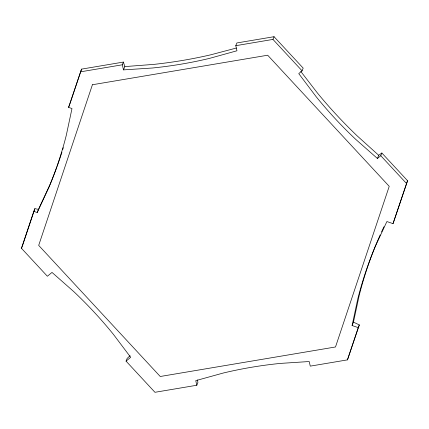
<?xml version="1.0" encoding="UTF-8"?>
<svg xmlns="http://www.w3.org/2000/svg" width="429" height="429" viewBox="0 0 429 429"><rect width="100%" height="100%" fill="white"/><g stroke="black" fill="none" stroke-linecap="round" stroke-linejoin="round"><path stroke-width="0.64" d="M380.174 234.894L376.812 242.616A402.22 355.823 62.5 0 0 359.298 294.996L353.453 322.125L359.325 324.914L358.242 327.633L352.096 325.531L357.813 298.729A422.249 394.728 21.7 0 1 375.332 246.348L386.878 221.541L393.023 223.643L407.55 180.716L381.853 152.997L378.705 155.287L377.434 158.489L355.657 139.296A422.249 394.728 21.7 0 1 316.028 96.541L298.75 73.611L302.091 70.833L303.174 68.12L274.045 36.701L236.862 42.964L235.778 45.683L236.964 50.778L209.475 58.387A422.249 394.728 21.7 0 1 152.327 68.013L123.504 69.889L122.319 64.79L123.402 62.076L81.537 69.128L68.576 107.368L71.992 108.537L66.281 135.339A422.249 394.728 21.7 0 1 48.761 187.72L37.216 212.527L33.8 211.358L21.45 248.284L47.378 276.255L52 272.42L73.777 291.613A422.249 394.728 21.7 0 1 113.412 334.368L130.684 357.298L126.062 361.138L154.955 392.299L196.814 385.247L197.898 382.534L197.463 379.965M22.742 244.943L34.883 208.639L38.449 209.427L50.129 184.293A402.22 360.381 -21.6 0 0 56.864 167.053M69.868 104.016L81.537 69.128M196.814 385.247L195.742 380.641L223.23 373.032A422.249 394.728 21.7 0 1 280.384 363.406L309.207 361.529L310.274 366.135L347.463 359.872L358.242 327.633M393.023 223.643L407.55 180.716M359.325 324.914L347.463 359.872M68.576 107.368L69.659 104.649M33.8 211.358L34.883 208.639M21.45 248.284L22.533 245.57M37.216 212.527L38.449 209.427M123.504 69.889L124.818 66.592L123.402 62.076M126.062 361.138L127.145 358.419L130.078 355.716M235.778 45.683L272.967 39.414L274.045 36.701M377.434 158.489L380.775 155.716L381.853 152.997M352.096 325.531L353.453 322.125M381.52 231.966L383.971 226.716M236.347 48.037L210.918 54.767A402.22 321.584 5.7 0 1 153.764 64.393L124.818 66.592M80.459 71.841L122.319 64.79M378.705 155.287L357.062 135.768A402.22 319.305 34.9 0 1 317.428 93.013L300.772 71.423M272.967 39.414L302.091 70.833M380.775 155.716L406.467 183.43M63.288 147.673A402.22 360.381 -21.6 0 1 62.72 149.555M61.937 152.07A402.22 360.381 -21.6 0 1 57.089 166.431M92.412 84.744L38.69 245.383L160.237 376.496L335.505 346.975L389.226 186.336L267.68 55.218L92.412 84.744"/></g></svg>
